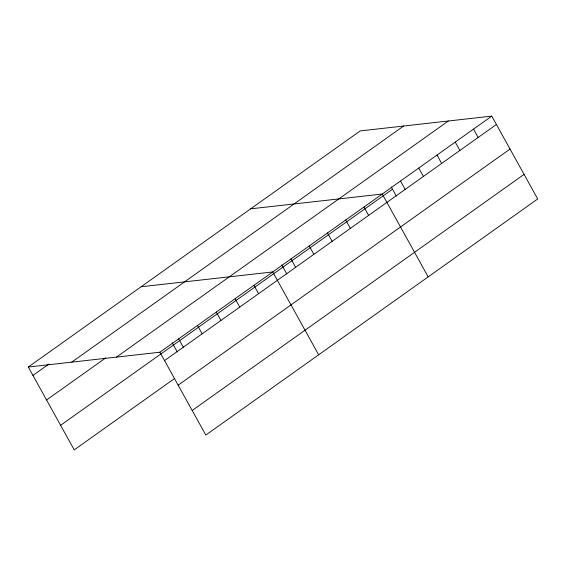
<?xml version="1.0" encoding="UTF-8"?>
<svg xmlns="http://www.w3.org/2000/svg" width="566" height="566" viewBox="0 0 566 566"><rect width="100%" height="100%" fill="white"/><g stroke="black" fill="none" stroke-linecap="round" stroke-linejoin="round"><path stroke-width="0.85" d="M28.3 367.03L360.181 130.923L491.769 116.108L537.7 198.97L205.819 435.077L159.888 352.215L28.3 367.03L74.231 449.892L174.533 378.534M32.941 375.407L48.966 364.009M71.726 362.141L403.608 126.034M46.568 399.985L105.771 357.868M116.462 357.104L448.35 121.004M159.888 352.215L491.769 116.108M60.604 425.307L392.486 189.207M164.529 360.592L496.41 124.485M178.156 385.17L510.037 149.063M192.192 410.492L524.074 174.392M250.66 208.84L382.248 194.025L428.179 276.88M141.139 286.757L272.727 271.942L318.658 354.797M473.516 129.098L478.157 137.474M455.262 142.08L459.903 150.457M437.009 155.07L441.65 163.447M418.755 168.052L423.396 176.429M400.502 181.042L405.143 189.412M391.212 186.9L396.32 196.119M363.995 207.015L368.636 215.384M345.741 219.997L350.382 228.374M327.488 232.98L332.129 241.357M309.234 245.969L313.875 254.346M290.981 258.952L295.622 267.329M281.691 264.817L286.799 274.029M253.922 285.321L258.563 293.697M235.116 298.699L239.758 307.076M216.311 312.078L220.952 320.455M197.506 325.457L202.147 333.834M178.693 338.836L183.342 347.213M172.17 342.734L177.278 351.946"/></g></svg>
